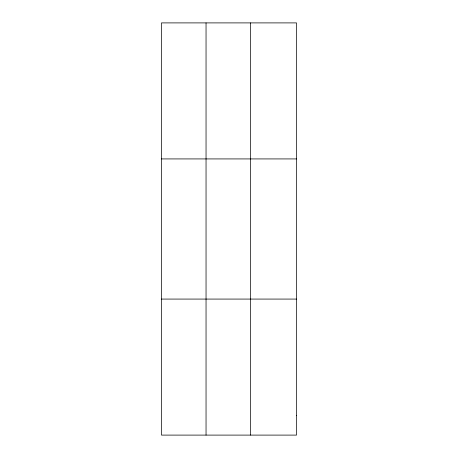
<?xml version="1.0" encoding="UTF-8"?>
<svg xmlns="http://www.w3.org/2000/svg" width="458" height="458" viewBox="0 0 458 458"><rect width="100%" height="100%" fill="white"/><g stroke="black" fill="none" stroke-linecap="round" stroke-linejoin="round"><path stroke-width="0.69" d="M206.043 435.1L206.043 22.9M250.606 435.1L250.606 22.9M161.479 158.926L296.521 158.926M161.479 299.074L296.521 299.074M296.521 415.669L296.521 435.1L161.479 435.1L161.479 22.9L296.521 22.9L296.521 415.669"/></g></svg>
